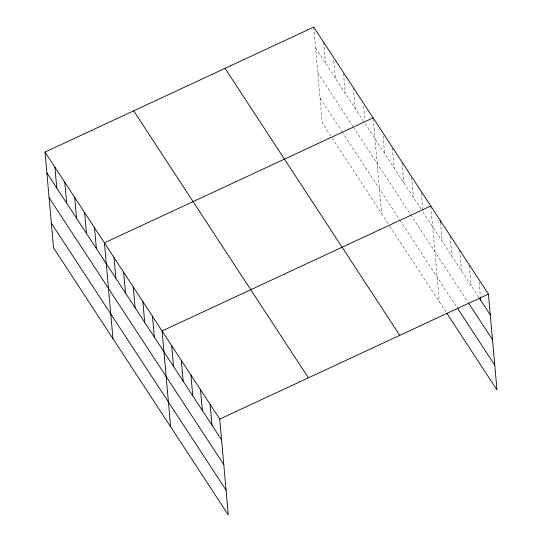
<?xml version="1.0" encoding="UTF-8"?>
<svg xmlns="http://www.w3.org/2000/svg" width="542" height="542" viewBox="0 0 542 542"><rect width="100%" height="100%" fill="white"/><g stroke="black" fill="none" stroke-linecap="round" stroke-linejoin="round"><path stroke-width="0.41" stroke-dasharray="2.71 2.03" d="M315.573 47.926L363.723 121.51M365.078 123.569L422.11 210.73M478.843 297.436L423.024 212.125L421.161 191.299M317.781 72.675L352.883 126.313M353.337 127.004L410.131 213.799M410.585 214.503L468.241 302.605M320.058 98.177L341.663 131.184M342.11 131.875L399.596 219.72M400.05 220.425L456.337 306.433M330.816 135.995L322.266 122.926L313.791 27.933M332.171 138.054L389.447 225.594M389.908 226.292L446.188 312.3M479.04 281.908L480.307 296.067M469.284 265.56L471.066 285.546M459.602 250.038L461.459 270.865M450.063 236.19L451.852 256.176M440.531 222.335L442.238 241.495M430.849 206.82L439.325 301.813M411.629 177.451L413.411 197.444M402.022 162.763L403.804 182.756M392.408 148.081L394.197 168.074M383.025 135.893L384.583 153.386M373.194 118.712L381.67 213.704M363.513 106.083L364.78 120.243M353.316 87.621L355.173 108.441M343.493 73.319L345.274 93.312M333.811 60.69L335.376 78.184M323.615 42.229L325.478 63.055"/><path stroke-width="0.81" d="M45.02 152.078L219.734 419.074L228.284 514.9L53.57 247.904L45.02 152.078L313.716 27.1L488.43 294.096L496.98 389.922L446.649 313.005M373.12 117.878L104.423 242.857L112.973 338.682M430.775 205.987L162.078 330.966L170.628 426.791M219.734 419.074L488.43 294.096M479.304 298.134L490.286 314.916M468.701 303.31L492.495 339.671M457.252 307.829L494.771 365.173M225.045 68.339L399.759 335.335M133.691 110.832L308.398 377.828M46.876 172.898L221.59 439.894M49.085 197.654L223.799 464.65M51.361 223.155L226.075 490.151M480.381 296.901L480.679 300.234M440.382 220.669L440.531 222.335M210.12 404.386L211.983 425.213M200.513 389.705L202.369 410.524M190.906 375.017L192.762 395.843M181.292 360.335L183.155 381.155M171.685 345.647L173.542 366.473M152.465 316.277L154.328 337.104M142.858 301.596L144.714 322.415M133.251 286.908L135.107 307.734M123.637 272.226L125.5 293.046M114.03 257.538L115.886 278.364M94.525 227.728L96.381 248.548M84.62 212.6L86.483 233.419M74.721 197.464L76.578 218.29M64.823 182.336L66.68 203.162M54.918 167.207L56.781 188.033"/></g></svg>
